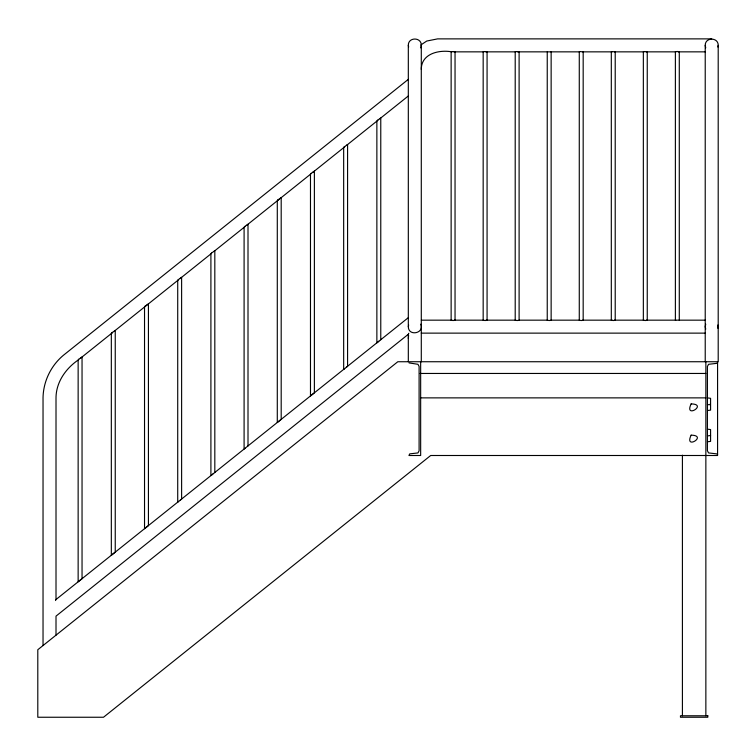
<?xml version="1.0" encoding="UTF-8"?>
<svg xmlns="http://www.w3.org/2000/svg" width="756" height="756" viewBox="0 0 756 756"><rect width="100%" height="100%" fill="white"/><g stroke="black" fill="none" stroke-linecap="round" stroke-linejoin="round"><path stroke-width="1.13" d="M408.316 338.499L408.609 335.352M420.79 324.173C424.655 333.415 408.287 336.675 408.316 326.649L408.316 45.36C408.042 36.94 421.565 36.94 421.29 45.36L421.29 361.737M420.79 47.893L421.29 45.36M421.29 69.448C421.205 53.525 439.16 49.565 451.842 51.852M408.316 326.649L408.646 324.995M705.225 361.737L705.225 45.36C705.027 37.082 718.408 37.082 718.2 45.36L718.2 361.737L397.807 361.737L37.8 649.735L37.8 717.246L103.506 717.246L430.693 455.499L717.576 455.499L717.576 361.737M717.869 47.023L718.2 45.36M705.726 324.173L705.225 326.649L705.726 329.134M717.869 328.302L717.869 324.995M717.576 362.511L716.792 363.352L708.57 364.297L707.418 366.424L707.418 450.803L708.57 452.929L716.792 453.874L717.576 454.715M55.509 600.548L56.01 599.517L56.01 398.506C55.849 382.451 65.677 368.455 78.605 359.733M56.01 635.172L56.01 616.131L408.316 334.284L408.807 333.254M710.583 435.513L707.418 435.928M408.316 79.361L63.485 355.225C50.907 365.668 43.328 381.421 43.035 397.779L43.035 645.548M80.448 358.268L112.682 332.479M114.525 331.005L178.076 280.164M179.919 278.69L211.226 253.638M213.986 251.427L245.303 226.384M247.146 224.91L310.697 174.069M312.53 172.595L344.764 146.806M346.607 145.332L377.924 120.28M379.767 118.805L408.316 95.974M56.01 599.517L178.671 501.389M180.514 499.914L212.795 474.088M214.638 472.613L245.076 448.27M247.836 446.049L344.679 368.578M346.522 367.104L378.803 341.277M380.646 339.803L408.316 317.671M420.894 44.944L426.743 41.041L437.601 38.877L711.717 38.877M547.24 51.852L551.143 51.852L551.143 320.166L549.196 320.553L547.24 320.166L547.24 51.852L517.841 51.852M679.285 320.166L675.382 320.166L675.382 51.852L677.338 51.465L679.285 51.852L679.285 320.166L705.225 320.166M454.205 51.852L483.66 51.852M486.023 51.852L515.488 51.852M550.84 51.852L579.124 51.852M582.659 51.852L612.124 51.852M614.486 51.852L643.942 51.852M646.304 51.852L675.769 51.852M678.123 51.852L705.225 51.852M421.29 320.166L451.918 320.166M454.28 320.166L483.727 320.166M486.089 320.166L515.545 320.166M519.079 320.166L547.353 320.166M550.888 320.166L579.162 320.166M582.696 320.166L612.152 320.166M614.505 320.166L643.961 320.166M646.323 320.166L675.779 320.166M421.29 333.131L705.225 333.131M420.1 373.455L705.858 373.455M420.657 397.873L705.858 397.873M707.418 397.902L710.583 398.317L710.583 410.121L707.418 410.536M707.418 404.668L710.347 404.668L710.347 403.77M707.418 429.162L710.583 429.578L710.583 441.372L707.418 441.787M409.043 362.918L417.945 364.297L419.098 366.424L419.098 450.803L417.945 452.929L409.724 453.874L408.939 455.499L420.657 455.499L420.657 361.737M705.225 45.36L705.726 47.845M408.316 45.36L408.646 47.052M705.858 361.737L705.858 715.781M682.413 455.197L682.413 715.781M408.316 334.284L408.316 361.737M691.126 403.902C683.849 419.325 708.277 404.233 691.126 403.902M691.126 435.154C683.849 450.585 708.277 435.484 691.126 435.154M78.718 359.298L78.142 360.111L78.142 581.808L82.045 578.69L82.045 356.983L78.718 359.298M111.907 332.744L111.33 333.557L111.33 555.254L115.243 552.135L115.243 330.429L111.907 332.744M145.095 306.189L144.528 307.002L144.528 528.709L148.431 525.581L148.431 303.874L145.095 306.189M178.284 279.644L177.717 280.448L177.717 502.154L181.62 499.026L181.62 277.329L178.284 279.644M211.482 253.09L210.905 253.893L210.905 475.6L214.817 472.472L214.817 250.775L211.482 253.09M244.67 226.535L244.094 227.348L244.094 449.045L248.006 445.917L248.006 224.22L244.67 226.535M277.858 199.981L277.291 200.794L277.291 422.491L281.194 419.372L281.194 197.666L277.858 199.981M311.056 173.426L310.48 174.239L310.48 395.936L314.383 392.818L314.383 171.111L311.056 173.426M344.245 146.872L343.668 147.685L343.668 369.391L347.58 366.263L347.58 144.557L344.245 146.872M377.433 120.327L376.866 121.13L376.866 342.837L380.769 339.709L380.769 118.012L377.433 120.327M451.71 51.578L451.134 51.852L451.134 320.166L453.09 320.553L455.046 320.166L455.046 51.852L451.71 51.578M483.745 51.578L483.169 51.852L483.169 320.166L485.125 320.553L487.072 320.166L487.072 51.852L483.745 51.578M515.781 51.578L515.205 51.852L515.205 320.166L517.161 320.553L519.107 320.166L519.107 51.852L515.781 51.578M579.852 51.578L579.276 51.852L579.276 320.166L581.232 320.553L583.178 320.166L583.178 51.852L579.852 51.578M611.887 51.578L611.311 51.852L611.311 320.166L613.267 320.553L615.214 320.166L615.214 51.852L611.887 51.578M643.923 51.578L643.347 51.852L643.347 320.166L645.303 320.553L647.249 320.166L647.249 51.852L643.923 51.578M707.805 715.781L680.457 715.781L680.457 717.246L707.805 717.246L707.805 715.781"/></g></svg>
